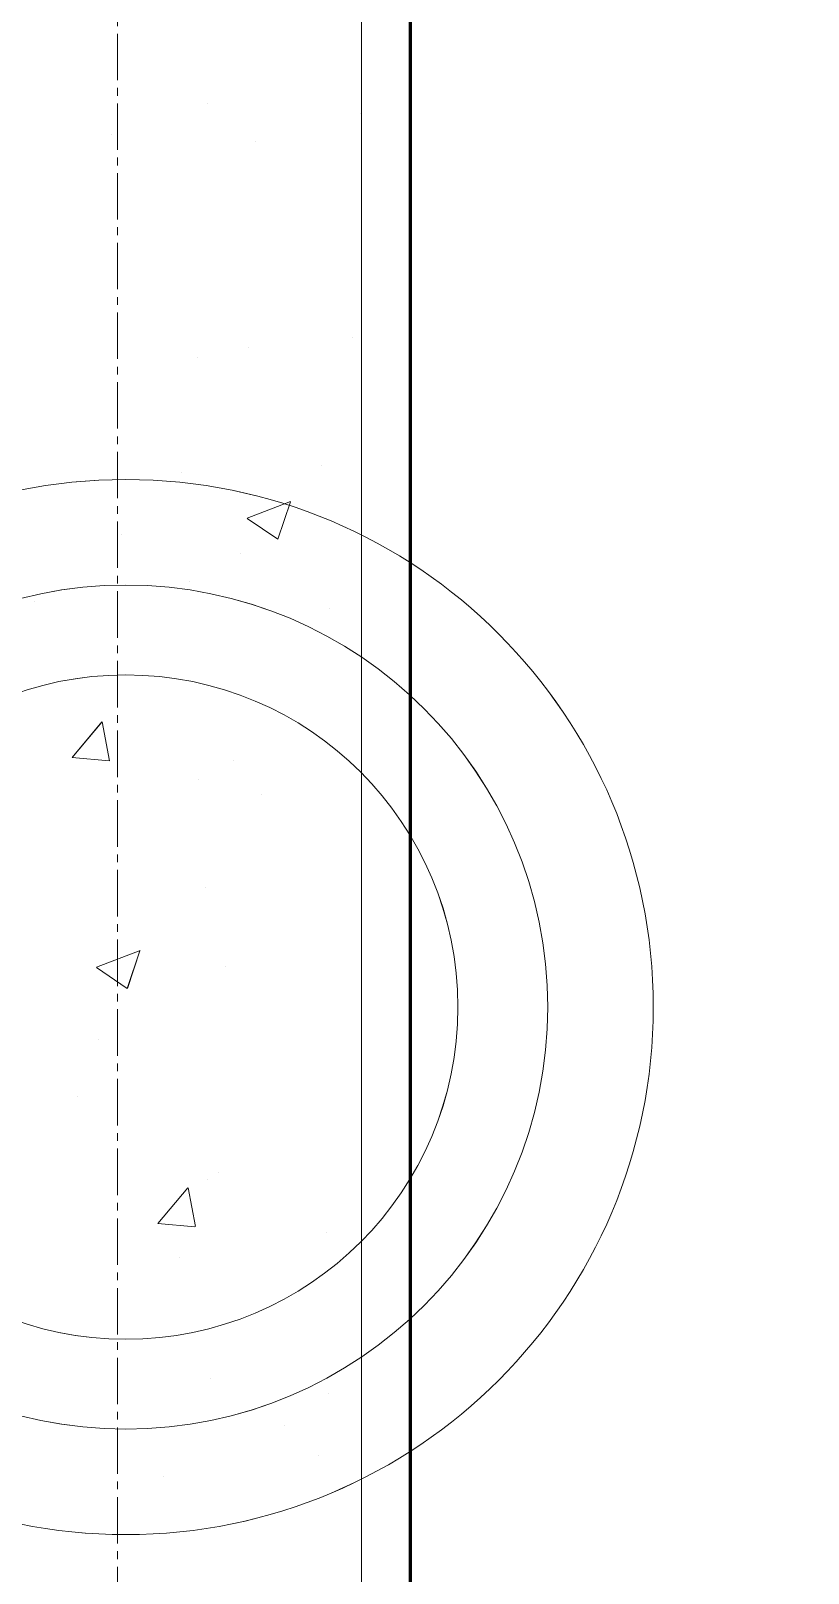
# Model space of a CAD drawing. Header units: millimetres. Extents: x 470010 to 1231400, y -134005 to 421770.
# Drawn here: x 672838 to 673157, y -55801 to -55169 of the extents above; entities that cross this region are included whole.
import ezdxf
from ezdxf.enums import TextEntityAlignment as Align

# ---------------------------------------------------------------- set-up
doc = ezdxf.new("R2010")
doc.units = ezdxf.units.MM
doc.linetypes.add('CENTER2', pattern=[28.575, 19.05, -3.175, 3.175, -3.175])
doc.layers.get('Defpoints').update_dxf_attribs({"color": 140})
for name, color, linetype, lineweight in [('0) шп потолок', 3, 'Continuous', 60), ('АР_Стены ПЕНОблок', 52, 'Continuous', 20), ('АР_Штриховка', 8, 'Continuous', 0)]:
    doc.layers.add(name, color=color, linetype=linetype, lineweight=lineweight)
doc.layers.add('АР_Делит', color=120, linetype='Continuous', lineweight=0, plot=False)
doc.layers.add('РД_Оси_100', color=7, linetype='Continuous', lineweight=0, true_color=0x525252)
doc.styles.add('style1', font='ARIALN.TTF')

# ---------------------------------------------------------------- blocks, each defined once
blk = doc.blocks.new('СОШ_2200_АР_ОСИ_М100_28.05.24')
at = {"layer": 'РД_Оси_100', "color": 251, "linetype": 'CENTER2', "true_color": 0x636466}
blk.add_line((0, -6155), (0, 139938.679), dxfattribs=at)
blk = doc.blocks.new('A$C9108343f')
at = {"layer": '0) шп потолок'}
blk.add_lwpolyline([(14844.96, 43275.16), (14844.96, 51955), (7274.95, 51955), (7274.95, 42855), (13824.96, 42855)], dxfattribs=at)
at = {"layer": 'АР_Делит', "color": 18, "true_color": 0x000000}
for radius in [216.34, 173.04, 136.21]:
    blk.add_circle((7158.34, 44796.92), radius, dxfattribs=at)
at = {"layer": 'АР_Стены ПЕНОблок', "color": 18, "linetype": 'Continuous', "lineweight": 20, "true_color": 0x000000}
blk.add_line((7254.96, 21355), (7254.96, 97555), dxfattribs=at)
at = {"layer": 'АР_Штриховка', "color": 18, "linetype": 'Continuous', "lineweight": 0, "true_color": 0x000000}
for p, q in [((7191.65, 45167.48), (7191.65, 45167.48)), ((7254.58, 45163.41), (7254.58, 45163.41)), ((7152.33, 45154.68), (7152.33, 45154.68)), ((7211.64, 45151.83), (7211.64, 45151.83)), ((7251.34, 45071.6), (7251.34, 45071.6)), ((7208.56, 45067.28), (7208.56, 45067.28)), ((7187.76, 45063.23), (7187.76, 45063.23)), ((7181.16, 45015.93), (7181.16, 45015.93)), ((7238.46, 45019.15), (7238.46, 45019.15)), ((7208.14, 44997.42), (7225.93, 45004.25)), ((7220.73, 44988.76), (7225.88, 45004.11)), ((7208.08, 44997.29), (7220.72, 44988.77)), ((7156.42, 44990.76), (7156.42, 44990.76)), ((7205.47, 44982.72), (7205.47, 44982.72)), ((7184.52, 44971.42), (7184.52, 44971.42)), ((7120.94, 44963.05), (7120.94, 44963.05)), ((7242.02, 44960.16), (7242.02, 44960.16)), ((7136.23, 44899.22), (7148.48, 44913.82)), ((7151.6, 44897.92), (7148.66, 44913.85)), ((7136.23, 44899.22), (7151.41, 44897.89)), ((7202.38, 44898.17), (7202.38, 44898.17)), ((7187.92, 44890.04), (7187.92, 44890.04)), ((7213.9, 44883.91), (7213.9, 44883.91)), ((7190.9, 44845.84), (7190.9, 44845.84)), ((7146.34, 44813.23), (7164.13, 44820.06)), ((7158.93, 44804.57), (7164.08, 44819.92)), ((7146.28, 44813.1), (7158.91, 44804.58)), ((7199.29, 44813.61), (7199.29, 44813.61)), ((7147.08, 44783.73), (7147.08, 44783.73)), ((7138.46, 44760.25), (7138.46, 44760.25)), ((7196.2, 44729.06), (7196.2, 44729.06)), ((7171.48, 44708.17), (7183.72, 44722.76)), ((7186.84, 44706.87), (7183.9, 44722.79)), ((7192.02, 44726.13), (7192.02, 44726.13)), ((7171.48, 44708.16), (7186.66, 44706.83)), ((7240.68, 44704.67), (7240.68, 44704.67)), ((7180.41, 44694.29), (7180.41, 44694.29)), ((7193.11, 44644.5), (7193.11, 44644.5)), ((7241.28, 44638.52), (7241.28, 44638.52)), ((7223.52, 44625.41), (7223.52, 44625.41)), ((7237.44, 44612.86), (7237.44, 44612.86)), ((7173.86, 44604.48), (7173.86, 44604.48))]:
    blk.add_line(p, q, dxfattribs=at)
at = {"layer": 'РД_Оси_100'}
blk.add_blockref('СОШ_2200_АР_ОСИ_М100_28.05.24', (7154.96, 6755), dxfattribs=at)
at = {"layer": 'Defpoints', "color": 18, "true_color": 0x000000, "style": 'style1'}
for p in [(143949.34, 316089.12), (143974.98, 281639.5), (143890.4, 273244.71), (143839.99, 264276.81), (143967.75, 254892.38), (12251.96, 104178.14), (12382.58, 96023.14)]:
    blk.add_attdef('АР-ПОМЕЩЕНИЕ:НАИМЕНОВАНИЕ', text='', height=100, dxfattribs=at).set_placement(p, align=Align.MIDDLE)
at = {"layer": 'Defpoints', "color": 18, "true_color": 0x000000, "style": 'style1', "flags": 8}
for p in [(143951.3, 279099.09), (143848.34, 269251.11), (143875.33, 260094.25), (144049.74, 250824.7), (163419.28, 238153.36), (155897.46, 237965.97), (183037.2, 237965.97), (143342.94, 237876.19)]:
    blk.add_attdef('АР-ПОМЕЩЕНИЕ:НАИМЕНОВАНИЕ', text='', height=100, dxfattribs=at).set_placement(p, align=Align.MIDDLE)

msp = doc.modelspace()

# ---------------------------------------------------------------- linework, layer by layer
at = {"layer": '0) шп потолок'}
msp.add_lwpolyline([(680563.57, -57091.084), (680563.57, -48411.242), (672993.566, -48411.242), (672993.566, -57511.242), (679543.57, -57511.242)], dxfattribs=at)
at = {"layer": 'АР_Делит', "color": 18, "true_color": 0x000000}
for radius in [216.336, 173.036, 136.212]:
    msp.add_circle((672876.957, -55569.322), radius, dxfattribs=at)
at = {"layer": 'АР_Стены ПЕНОблок', "color": 18, "linetype": 'Continuous', "lineweight": 20, "true_color": 0x000000}
msp.add_line((672973.57, -79011.242), (672973.57, -2811.242), dxfattribs=at)
at = {"layer": 'АР_Штриховка', "color": 18, "linetype": 'Continuous', "lineweight": 0, "true_color": 0x000000}
for p, q in [((672926.755, -55368.821), (672944.54, -55361.994)), ((672939.341, -55377.481), (672944.491, -55362.132)), ((672926.694, -55368.955), (672939.329, -55377.477)), ((672854.844, -55467.019), (672867.089, -55452.426)), ((672870.208, -55468.318), (672867.271, -55452.396)), ((672854.844, -55467.023), (672870.026, -55468.351)), ((672864.953, -55553.009), (672882.738, -55546.182)), ((672877.539, -55561.669), (672882.689, -55546.32)), ((672864.892, -55553.143), (672877.527, -55561.665)), ((672890.088, -55658.076), (672902.333, -55643.483)), ((672905.451, -55659.375), (672902.514, -55643.453)), ((672890.087, -55658.08), (672905.269, -55659.408))]:
    msp.add_line(p, q, dxfattribs=at)

# ---------------------------------------------------------------- block references
msp.add_blockref('A$C9108343f', (665718.612, -100366.242))
at = {"layer": 'РД_Оси_100'}
msp.add_blockref('СОШ_2200_АР_ОСИ_М100_28.05.24', (672873.57, -93611.242), dxfattribs=at)

doc.saveas('drawing.dxf')
